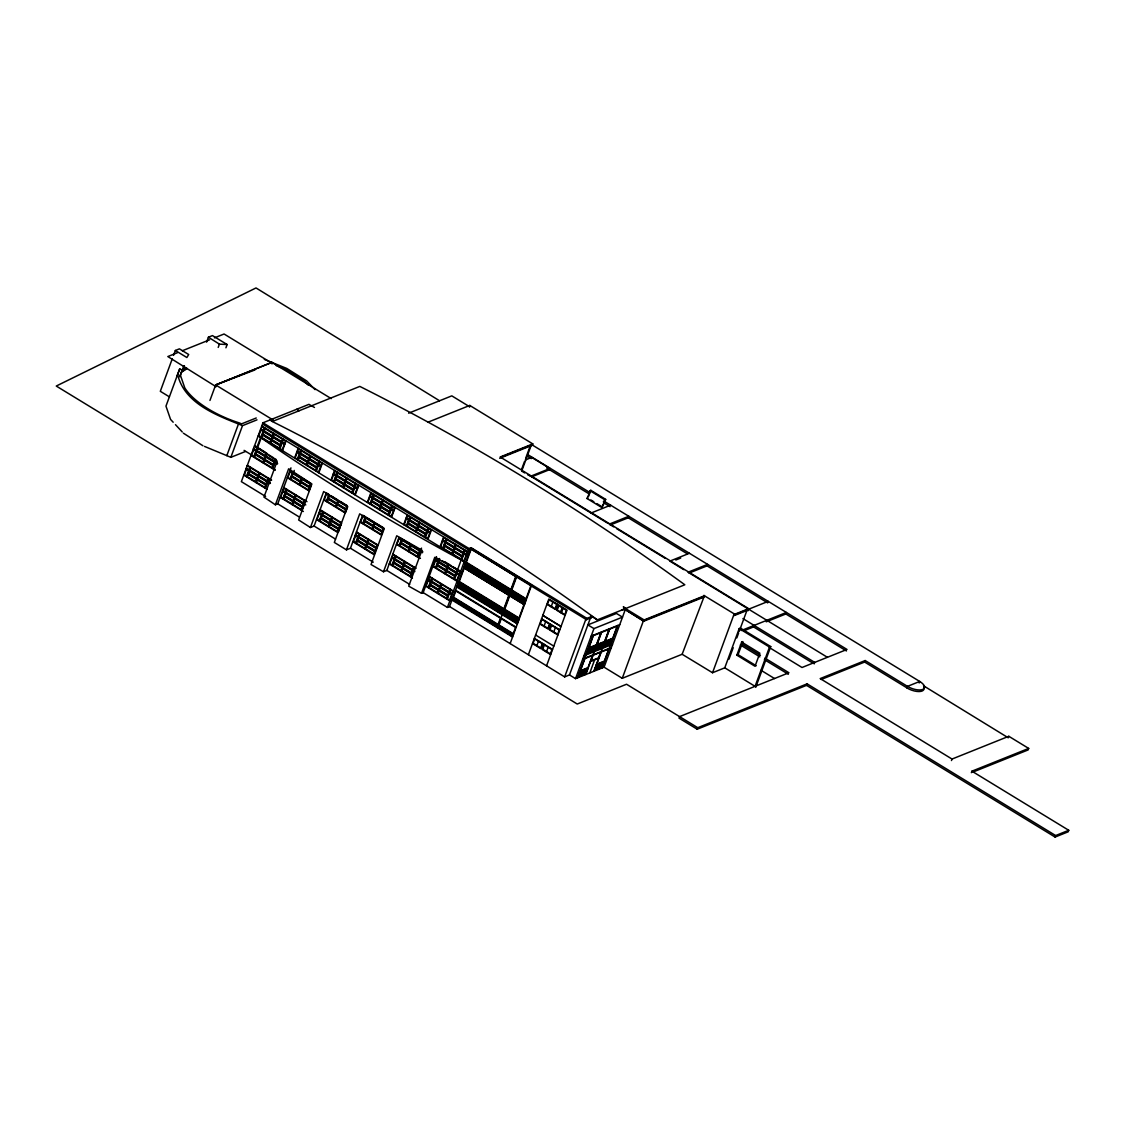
<?xml version="1.0" encoding="UTF-8"?>
<svg xmlns="http://www.w3.org/2000/svg" width="1125" height="1125" viewBox="0 0 1125 1125"><rect width="100%" height="100%" fill="white"/><g stroke="black" fill="none" stroke-linecap="round" stroke-linejoin="round"><path stroke-width="1.5" d="M177.483 352.688L167.836 356.555L216.113 386.733L215.198 386.184L215.663 384.947L271.884 362.391L215.663 384.947L209.953 400.444M603.647 501.975C603.183 502.383 605.292 502.284 603.492 501.525M603.633 501.272L603.661 502.58L604.041 501.272M604.097 501.553L603.788 502.27M536.723 646.116L538.552 640.927M543.952 626.484L545.766 621.295M551.166 606.853L552.994 601.664M546.427 652.036L548.241 646.847M553.641 632.405L555.469 627.216M172.322 358.65L160.312 391.303L169.411 396.858M173.531 355.387L175.331 350.48L179.409 348.848L188.691 354.516L186.862 357.525L175.331 350.48M179.761 376.819L182.138 370.308L179.719 368.831L165.966 406.125L170.564 419.414L173.18 422.227M180.028 376.059L183.853 365.695M184.472 365.963L182.672 370.87L186.82 368.241M206.592 342.127L208.392 337.219L212.47 335.587L227.123 344.531L225.914 347.794M218.208 347.414L219.417 344.137L227.123 344.531M245.362 451.519L230.85 457.341L226.814 455.639L238.472 423.984C214.439 414.464 184.092 402.398 177.623 374.456M230.85 457.341L242.494 425.672L257.006 419.85M314.48 407.461L308.953 404.353L262.969 422.789L241.369 481.655L265.613 496.448M244.364 474.919L246.431 469.28M257.02 447.145L260.803 436.88M246.797 476.958L250.411 467.142M254.025 457.341L264.853 427.894M255.895 482.512L259.509 472.697M263.109 462.881L266.723 453.066M270.338 443.264L273.952 433.448M275.217 458.817L274.359 461.18L266.119 456.145L266.977 453.783L273.853 457.973M264.98 488.053L268.594 478.252M272.208 468.436L274.613 461.897M279.422 448.805L283.036 438.989M265.57 487.856L267.652 482.231L269.831 483.567M276.075 459.337L275.203 461.686L277.383 463.022M282.459 450.661L286.073 440.845M265.43 452.278L254.602 445.669L277.186 461.138L263.953 497.109L275.386 504.787L288.633 468.802L311.878 484.003L298.645 519.975L310.43 527.513L314.086 526.05L326.123 493.341L347.344 506.278L344.939 512.817L323.719 499.88M275.386 504.787L277.734 503.845L290.967 467.873M294.581 458.058L298.181 448.242M283.163 499.162L286.777 489.347M290.391 479.531L292.795 472.992M297.605 459.9L301.219 450.084M294.258 470.433L293.386 472.795L301.627 477.816M292.261 504.703L295.861 494.888M299.475 485.086L301.88 478.533M306.703 465.455L310.303 455.639M301.345 510.258L304.959 500.442M315.788 470.995L319.402 461.194M301.936 510.061L304.017 504.436M304.341 503.508L305.212 501.159M309.164 490.43L311.231 484.805M318.825 472.852L322.425 463.036M310.43 527.513L323.663 491.541L347.583 506.461L334.336 542.447L346.458 549.844L350.452 548.241L362.489 515.531L383.709 528.483L381.305 535.022L360.084 522.07M330.947 480.248L334.547 470.433M319.528 521.353L323.142 511.537M326.756 501.722L329.161 495.183M333.97 482.105L337.584 472.289M328.627 526.908L332.227 517.092M335.841 507.277L338.245 500.737M343.069 487.645L346.669 477.83M352.153 493.2L355.767 483.384M338.302 532.252L340.369 526.627M340.706 525.712L341.578 523.35M345.53 512.62L347.597 506.995M355.191 495.042L358.791 485.227M346.458 549.844L359.691 513.858L384.272 528.525L371.025 564.511L383.498 571.767L386.817 570.431L398.855 537.722L422.086 551.911M367.312 502.439L370.912 492.637M355.894 543.544L359.508 533.728M363.122 523.927L365.527 517.373M370.336 504.295L373.95 494.48M364.992 549.098L368.592 539.283M372.206 529.467L374.611 522.928M379.434 509.836L383.034 500.034M388.519 515.391L392.133 505.575M391.556 517.247L395.156 507.431M383.498 571.767L396.731 535.781L421.959 550.181L408.727 586.167L421.537 593.297L423.183 592.636L436.43 556.65M403.664 524.644L407.278 514.828M392.259 565.748L395.873 555.933M399.473 546.117L401.892 539.578M406.702 526.486L410.316 516.67M401.344 571.289L404.958 561.473M408.572 551.658L410.977 545.119M415.786 532.041L419.4 522.225M469.294 406.744L469.772 405.436L532.8 443.911L532.322 445.219L499.697 458.311M410.442 576.844L414.056 567.028M417.656 557.212L420.075 550.673M424.884 537.581L428.498 527.78M411.033 576.647L413.1 571.022M413.438 570.094L414.309 567.745M421.523 548.114L420.666 550.477L422.845 551.798M427.908 539.438L431.522 529.622M421.537 593.297L434.77 557.311L460.673 571.444L452.784 566.634M440.03 546.834L443.644 537.019M436.683 557.367L435.811 559.716L437.991 561.052L438.862 558.703M428.625 587.939L432.239 578.123M435.839 568.308L439.453 558.492M443.067 548.691L446.681 538.875M439.706 559.209L438.848 561.572L447.089 566.606L447.947 564.244L442.462 560.897M437.709 593.48L441.323 583.678M444.937 573.862L448.552 564.047M452.152 554.231L455.766 544.416M448.805 564.764L447.933 567.112L456.173 572.147L457.045 569.798L450.169 565.608M446.808 599.034L450.422 589.219M454.022 579.403L464.864 549.97M262.547 424.083L468.605 549.858L470.728 549L586.434 619.678L591.258 617.752L591.75 616.444L586.927 618.37L471.164 547.72L469.041 548.564L447.427 607.43L423.183 592.636M447.427 607.43L449.55 606.572L471.164 547.72M471.291 548.789L466.327 562.275L510.933 589.5L515.897 576.014L471.291 548.789L516.136 576.773M521.494 469.673L524.475 461.559M525.67 458.311L529.861 446.934M521.817 470.798L531.309 445.008L500.695 457.298M531.534 476.887L549.478 469.688L549.9 468.52L531.731 457.425L531.295 458.592L526.922 455.934M527.527 474.666L530.452 476.044M497.419 627.778L516.487 575.817M510.159 643.57L531.633 585.07L471.023 548.072M586.983 498.488L590.766 490.275L605.672 499.373L601.889 507.586L586.983 498.488L587.883 498.122M588.459 496.561L590.766 490.275M542.897 643.472L540.97 648.703L532.491 643.528M544.106 644.203L542.18 649.448L550.659 654.623M551.334 624.586L549.408 629.817L557.888 634.992M560.869 612.773L562.795 607.542M601.889 507.586L605.672 499.373M528.398 654.652L548.845 599.034L567.028 610.13L546.581 665.747M449.55 606.572L564.652 676.884L585.83 619.312M586.434 619.678L586.927 618.37M564.652 676.884L569.475 674.944L590.653 617.372L591.258 617.752M610.312 524.981L628.256 517.781L628.819 516.277L609.244 524.138L613.673 526.837M569.475 674.944L575.536 678.642L593.944 628.594L622.505 617.147L616.444 613.448L587.883 624.895L593.944 628.594M577.575 677.827L593.227 635.302M585.731 674.55L601.383 632.039M589.809 672.919L594.619 659.841M593.888 671.288L609.539 628.763M602.044 668.011L617.695 625.486M604.083 667.195L625.275 609.623L643.444 620.719L622.266 678.291L604.083 667.195L575.536 678.642M625.472 610.158L625.95 608.85L644.133 619.945L704.405 595.772L703.8 595.392L734.794 614.236L748.659 608.667L500.175 457.003L532.8 443.911M625.275 609.623L643.655 621.253L644.133 619.945M689.105 573.075L707.048 565.875L707.611 564.37L688.036 572.217L827.423 657.309M622.266 678.291L682.144 654.272L704.405 595.772M682.144 654.272L712.533 672.736L734.189 613.856M745.678 610.369L733.627 615.206L734.794 614.236M764.93 658.111L788.92 672.75L679.57 716.611L679.022 718.116L697.205 729.211L697.753 727.706L807.103 683.845L1055.644 835.552L1068.75 830.292L971.916 771.188L971.367 772.692M712.533 672.736L724.767 667.828L739.209 628.58L740.433 628.087L770.738 646.58L755.733 687.347M729 659.166L733.205 647.719M736.819 637.903L738.619 632.995M739.223 631.364L747.169 609.764L747.773 610.144M748.083 610.72L748.659 608.667M736.847 655.172L741.656 642.094L742.88 641.602L738.07 654.68L736.847 655.172L755.016 666.267L759.839 653.189L741.656 642.094M744.033 630.731L753.567 626.906L754.116 625.402M770.738 646.58L769.514 647.072L755.072 686.334L724.767 667.828M766.266 621.816L785.841 613.969L786.389 612.464L741.403 630.506M814.163 663.905L814.725 662.4L742.922 618.581M697.205 729.211L806.541 685.35L807.103 683.845M821.25 679.458L864.633 662.048L865.181 660.544L907.495 686.362A11.531 4.88 20.2 0 0 922.697 689.456A11.531 4.88 20.2 0 0 919.73 681.455L531.183 444.319M919.167 682.959L919.73 681.455L907.495 686.362L906.905 687.938A11.531 4.88 20.2 0 0 919.083 691.552A11.531 4.88 20.2 0 0 923.78 687.67M951.469 760.556L952.031 759.052L1008.802 736.284L1028.686 748.42L1028.138 749.925L972.984 772.045M1008.802 736.284L1008.253 737.789L923.498 685.758M806.541 685.35L1055.095 837.056L1055.644 835.552M1068.75 830.292L1068.202 831.797L1055.095 837.056M177.061 376.017L179.719 368.831M181.477 372.164L186.82 368.803M182.306 350.761L209.616 339.806M214.425 337.866L224.072 333.998L272.559 363.6L271.434 363.628M256.247 417.98L241.566 423.872L239.414 422.958A64.533 27.267 20.2 0 1 184.795 387.9L180.366 375.089M269.916 420.005L272.348 421.495L359.817 386.409A2432.995 1996.819 68.1 0 1 681.905 582.652L684.83 584.775L597.361 619.861L591.145 616.064M408.628 413.184L451.8 395.859L469.772 406.828M428.105 422.156L469.772 405.436M525.192 460.041L531.731 457.425M530.325 476.367L549.9 468.52M591.061 513.028L610.636 505.181M557.227 604.252L555.413 609.455L546.933 604.266M558.45 604.997L556.622 610.186L565.116 615.361M689.428 553.275L669.853 561.122L683.831 569.658M675.816 560.011L680.709 558.042M541.519 618.708L559.702 629.803M550.013 623.883L548.184 629.072L539.705 623.897M535.612 635.02L553.795 646.116M534.305 638.325L552.487 649.434M625.345 608.484L623.292 606.853L625.669 608.344L621.844 610.045L625.95 608.85M591.188 636.117L619.734 624.67M645.075 620.072L703.322 596.7M643.655 621.253L703.927 597.08M588.403 648.394L612.872 638.578M587.925 649.702L612.394 639.886M587.447 651.009L611.916 641.194M586.969 652.317L611.438 642.502M586.477 653.625L610.959 643.809M583.959 655.748L612.506 644.302M582.764 659.025L611.311 647.564M590.541 661.472L598.697 658.195M579.98 671.288L588.136 668.011M596.292 664.748L604.448 661.472M579.502 672.595L587.658 669.319M595.814 666.056L603.97 662.78M579.023 673.903L587.18 670.627M595.336 667.364L603.492 664.087M578.531 675.211L586.702 671.934M594.858 668.672L603.014 665.395M578.053 676.519L586.209 673.242M594.366 669.98L602.522 666.703M748.631 609.216L768.22 601.355L767.658 602.859L707.048 565.875M734.316 615.544L748.181 609.975M865.181 660.544L820.195 678.586L952.031 759.052M971.916 771.188L1028.686 748.42M255.023 369.9L215.663 384.947L273.305 420.131M264.319 359.381L286.777 368.438L306.633 380.897L315.07 389.63M276.188 365.569L285.455 369.295L304.566 381.291L308.18 385.031M204.511 446.414L226.814 455.639M238.472 423.984L242.494 425.672M589.866 490.641L604.786 499.739M527.737 454.584L589.908 492.525M604.716 501.567L846.998 649.448L802.013 667.491L769.5 647.648M546.68 467.986L589.388 494.058M604.167 503.072L610.087 506.686M628.256 517.781L687.389 553.88M785.841 613.969L846.45 650.953M864.633 662.048L906.933 687.867M590.864 499.95L593.845 501.764M596.827 503.592L601.298 506.32M531.928 476.944L607.837 523.28M616.627 528.638L665.409 558.422M521.944 471.248L524.742 472.95M753.567 626.906L812.686 663.005M739.209 628.58L769.514 647.072M742.43 644.372L760.43 655.355M740.377 644.962L759.867 656.859M764.367 659.616L788.358 674.255M271.884 362.391L331.256 398.63M738.07 654.68L756.239 665.775M761.02 670.289L774.52 678.53M219.417 344.137L208.392 337.219M296.761 409.247L299.194 410.723M262.969 422.789L469.041 548.564M261.83 426.052L467.888 551.812M261.661 426.502L264.262 428.091L263.391 430.453L260.789 428.864M260.62 429.314L284.864 444.108M296.986 451.519L321.23 466.313M333.352 473.709L357.595 488.503M369.717 495.9L393.961 510.694M406.083 518.091L430.327 532.898M442.448 540.295L466.692 555.089M262.448 434.433L280.631 445.528M298.814 456.638L316.997 467.733M335.18 478.828L353.363 489.923M371.545 501.019L389.728 512.114M407.911 523.223L426.094 534.319M444.263 545.414L462.445 556.509M465.736 562.472L526.345 599.456M465.258 563.78L525.853 600.764M464.766 565.087L525.375 602.072M464.288 566.395L524.897 603.38M463.992 567.323L524.602 604.322M463.809 567.703L524.419 604.688M444.656 561.67L451.575 565.903M254.433 446.133L257.034 447.722L256.177 450.07L253.561 448.481M290.363 470.939L292.542 472.275M302.484 478.336L310.725 483.37M326.714 493.13L328.908 494.466M331.13 495.83L337.992 500.02M340.214 501.37L347.091 505.561M363.08 515.334L365.273 516.656M366.117 517.177L374.358 522.211M375.202 522.731L383.442 527.766M399.445 537.525L401.625 538.861M402.483 539.381L410.723 544.402M411.567 544.922L419.808 549.956M253.392 448.945L277.636 463.739M289.758 471.136L310.978 484.088L308.573 490.627L287.353 477.675M435.22 559.913L459.464 574.72M277.045 463.936L274.866 462.614L272.798 468.239L274.978 469.561M422.508 552.727L420.328 551.391L418.261 557.016L420.441 558.352M255.22 454.064L273.403 465.159M291.586 476.255L309.769 487.35M327.952 498.459L346.134 509.555M364.317 520.65L382.5 531.745M400.683 542.841L418.866 553.936M437.048 565.045L455.231 576.141M244.083 450.366L251.48 454.866M458.691 581.709L519.3 618.708M697.753 727.706L626.541 684.239L577.238 704.025L56.25 386.044L256.008 287.944L439.566 400.767M250.987 455.484L275.231 470.278M396.45 544.261L419.681 558.45M432.816 566.466L457.059 581.259M458.212 583.031L518.822 620.016M457.734 584.339L518.344 621.323M457.256 585.647L517.866 622.631M456.764 586.955L517.373 623.939M455.569 590.217L516.178 627.216M247.387 465.3L271.631 480.094M283.739 487.491L306.984 501.68M320.105 509.695L341.325 522.633L337.711 532.448L316.505 519.497M356.47 531.886L377.691 544.837L374.077 554.639L352.87 541.702M392.836 554.077L416.067 568.266M429.202 576.281L453.445 591.075M247.219 465.75L249.82 467.353L248.948 469.702L246.347 468.113M271.027 480.291L268.847 478.969L267.989 481.317L270.169 482.653M246.178 468.577L270.422 483.37M282.544 490.767L305.775 504.942M318.909 512.958L340.116 525.909M355.275 535.163L376.481 548.1M391.641 557.353L414.872 571.528M428.006 579.544L452.236 594.337M246.009 469.027L248.625 470.616L246.544 476.255L243.942 474.652M452.925 597.417L513.52 634.416M248.006 473.695L266.189 484.791M284.372 495.886L302.555 506.981M320.738 518.077L338.92 529.172M357.103 540.281L375.286 551.377M393.469 562.472L411.638 573.567M429.82 584.663L448.003 595.758M452.433 598.725L513.042 635.723M451.955 600.033L512.564 637.031M243.773 475.116L267.005 489.291M280.139 497.306L303.37 511.481M389.222 563.892L412.467 578.067M425.587 586.083L449.831 600.891M277.734 503.845L299.123 516.909M314.086 526.05L335.489 539.1M350.452 548.241L373.275 562.163M386.817 570.431L409.641 584.367M183.389 433.181L202.922 445.753M597.361 619.861L594.45 617.723A2432.995 1996.819 68.1 0 0 272.334 421.509M175.458 424.659L182.25 431.958M184.655 368.002L185.498 368.353L184.655 368.002M253.659 449.648L251.578 455.287L253.772 456.623L255.839 450.984L253.659 449.648M260.873 430.031L258.806 435.656L260.986 436.992L263.067 431.367L260.873 430.031M248.259 474.413L247.387 476.761L255.642 481.795L256.5 479.433L248.259 474.413M249.469 471.136L248.597 473.498L256.837 478.519L257.709 476.17L249.469 471.136M250.664 467.859L249.806 470.222L258.047 475.256L258.905 472.894L250.664 467.859M255.488 454.781L254.616 457.13L262.856 462.164L263.728 459.816L255.488 454.781M256.683 451.505L255.825 453.867L264.066 458.902L264.923 456.539L256.683 451.505M257.892 448.242L257.02 450.591L265.261 455.625L266.133 453.277L257.892 448.242M262.702 435.15L261.83 437.512L270.084 442.547L270.942 440.184L262.702 435.15M263.911 431.887L263.039 434.236L271.28 439.27L272.152 436.908L263.911 431.887M265.106 428.611L264.248 430.973L272.489 435.994L273.347 433.645L265.106 428.611M257.358 479.953L256.486 482.316L264.727 487.336L265.598 484.988L257.358 479.953M258.553 476.691L257.695 479.039L265.936 484.073L266.794 481.711L258.553 476.691M259.762 473.414L258.891 475.762L267.131 480.797L268.003 478.448L259.762 473.414M264.572 460.336L263.7 462.684L271.955 467.719L272.812 465.356L264.572 460.336M265.781 457.059L264.909 459.408L273.15 464.442L274.022 462.094L265.781 457.059M271.8 440.705L270.928 443.053L279.169 448.087L280.041 445.739L271.8 440.705M272.995 437.428L272.137 439.791L280.378 444.825L281.236 442.462L272.995 437.428M274.205 434.166L273.333 436.514L281.573 441.548L282.445 439.186L274.205 434.166M282.094 442.983L280.012 448.608L282.206 449.944L284.273 444.319L282.094 442.983M283.289 439.706L282.431 442.069L284.611 443.391L285.469 441.042L283.289 439.706M282.797 491.47L280.73 497.109L282.909 498.445L284.991 492.806L282.797 491.47M290.011 471.853L287.944 477.478L290.137 478.814L292.205 473.189L290.011 471.853M297.239 452.222L295.172 457.861L297.352 459.197L299.433 453.558L297.239 452.222M284.006 488.208L283.134 490.57L285.314 491.892L286.186 489.544L284.006 488.208M298.448 448.959L297.577 451.308L299.756 452.644L300.628 450.295L298.448 448.959M284.625 496.603L283.753 498.952L292.008 503.986L292.866 501.638L284.625 496.603M285.834 493.327L284.962 495.689L293.203 500.723L294.075 498.361L285.834 493.327M287.03 490.064L286.172 492.413L294.413 497.447L295.27 495.098L287.03 490.064M291.839 476.972L290.981 479.334L299.222 484.369L300.094 482.006L291.839 476.972M293.048 473.709L292.177 476.058L300.431 481.092L301.289 478.73L293.048 473.709M299.067 457.355L298.195 459.703L306.45 464.738L307.308 462.375L299.067 457.355M300.277 454.078L299.405 456.441L307.645 461.461L308.517 459.113L300.277 454.078M301.472 450.802L300.614 453.164L308.855 458.198L309.713 455.836L301.472 450.802M293.709 502.158L292.852 504.506L301.092 509.541L301.964 507.178L293.709 502.158M294.919 498.881L294.047 501.23L302.302 506.264L303.159 503.916L294.919 498.881M296.128 495.605L295.256 497.967L303.497 503.002L304.369 500.639L296.128 495.605M300.938 482.527L300.066 484.875L308.306 489.909L309.178 487.561L300.938 482.527M302.147 479.25L301.275 481.613L309.516 486.647L310.387 484.284L302.147 479.25M308.152 462.895L307.294 465.258L315.534 470.278L316.406 467.93L308.152 462.895M309.361 459.633L308.489 461.981L316.744 467.016L317.602 464.653L309.361 459.633M310.57 456.356L309.698 458.705L317.939 463.739L318.811 461.391L310.57 456.356M318.459 465.173L316.378 470.798L318.558 472.134L320.639 466.509L318.459 465.173M319.655 461.911L318.797 464.259L320.977 465.595L321.834 463.233L319.655 461.911M319.163 513.675L317.081 519.3L319.275 520.636L321.356 515.011L319.163 513.675M320.372 510.412L319.5 512.761L321.68 514.097L322.552 511.734L320.372 510.412M326.377 494.044L324.309 499.683L326.503 501.019L328.57 495.38L326.377 494.044M333.605 474.413L331.523 480.052L333.717 481.387L335.798 475.748L333.605 474.413M334.814 471.15L333.942 473.513L336.122 474.834L336.994 472.486L334.814 471.15M320.991 518.794L320.119 521.156L328.359 526.191L329.231 523.828L320.991 518.794M322.186 515.531L321.328 517.88L329.569 522.914L330.441 520.552L322.186 515.531M323.395 512.255L322.523 514.617L330.778 519.637L331.636 517.289L323.395 512.255M328.205 499.177L327.347 501.525L335.587 506.559L336.459 504.197L328.205 499.177M329.414 495.9L328.542 498.262L336.797 503.283L337.655 500.934L329.414 495.9M335.433 479.545L334.561 481.894L342.802 486.928L343.673 484.58L335.433 479.545M336.628 476.269L335.77 478.631L344.011 483.666L344.883 481.303L336.628 476.269M337.838 473.006L336.966 475.355L345.22 480.389L346.078 478.027L337.838 473.006M330.075 524.348L329.217 526.697L337.458 531.731L338.33 529.383L330.075 524.348M331.284 521.072L330.413 523.434L338.653 528.469L339.525 526.106L331.284 521.072M332.494 517.809L331.622 520.158L339.863 525.192L340.734 522.83L332.494 517.809M337.303 504.717L336.431 507.08L344.672 512.1L345.544 509.752L337.303 504.717M338.498 501.455L337.641 503.803L345.881 508.837L346.753 506.475L338.498 501.455M344.517 485.1L343.659 487.448L351.9 492.483L352.772 490.12L344.517 485.1M345.727 481.823L344.855 484.172L353.095 489.206L353.967 486.858L345.727 481.823M346.936 478.547L346.064 480.909L354.305 485.944L355.177 483.581L346.936 478.547M354.811 487.378L352.744 493.003L354.923 494.325L357.005 488.7L354.811 487.378M356.02 484.102L355.148 486.45L357.342 487.786L358.2 485.438L356.02 484.102M355.528 535.866L353.447 541.505L355.641 542.841L357.708 537.202L355.528 535.866M356.723 532.603L355.866 534.952L358.045 536.288L358.917 533.939L356.723 532.603M362.742 516.234L360.675 521.873L362.869 523.209L364.936 517.57L362.742 516.234M369.97 496.617L367.889 502.242L370.083 503.578L372.15 497.953L369.97 496.617M371.18 493.355L370.308 495.703L372.488 497.039L373.359 494.677L371.18 493.355M357.356 540.998L356.484 543.347L364.725 548.381L365.597 546.019L357.356 540.998M358.552 537.722L357.694 540.07L365.934 545.105L366.806 542.756L358.552 537.722M359.761 534.445L358.889 536.808L367.144 541.842L368.002 539.48L359.761 534.445M364.57 521.367L363.712 523.716L371.953 528.75L372.811 526.402L364.57 521.367M365.78 518.091L364.908 520.453L373.148 525.487L374.02 523.125L365.78 518.091M371.798 501.736L370.927 504.098L379.167 509.133L380.039 506.77L371.798 501.736M372.994 498.473L372.136 500.822L380.377 505.856L381.248 503.494L372.994 498.473M374.203 495.197L373.331 497.559L381.586 502.58L382.444 500.231L374.203 495.197M366.441 546.539L365.583 548.902L373.823 553.922L374.681 551.573L366.441 546.539M367.65 543.277L366.778 545.625L375.019 550.659L375.891 548.297L367.65 543.277M368.845 540L367.988 542.348L376.228 547.383L377.1 545.034L368.845 540M373.669 526.922L372.797 529.27L381.037 534.305L381.909 531.942L373.669 526.922M374.864 523.645L374.006 525.994L382.247 531.028L383.119 528.68L374.864 523.645M380.883 507.291L380.025 509.639L388.266 514.673L389.123 512.325L380.883 507.291M382.092 504.014L381.22 506.377L389.461 511.397L390.333 509.048L382.092 504.014M383.288 500.752L382.43 503.1L390.67 508.134L391.542 505.772L383.288 500.752M391.177 509.569L389.109 515.194L391.289 516.53L393.37 510.905L391.177 509.569M392.386 506.292L391.514 508.655L393.694 509.977L394.566 507.628L392.386 506.292M391.894 558.056L389.812 563.695L392.006 565.031L394.073 559.392L391.894 558.056M393.089 554.794L392.231 557.156L394.411 558.478L395.283 556.13L393.089 554.794M399.108 538.439L397.041 544.064L399.22 545.4L401.302 539.775L399.108 538.439M406.336 518.808L404.255 524.447L406.448 525.783L408.516 520.144L406.336 518.808M407.531 515.545L406.673 517.894L408.853 519.23L409.725 516.881L407.531 515.545M393.722 563.189L392.85 565.538L401.091 570.572L401.962 568.223L393.722 563.189M394.917 559.913L394.059 562.275L402.3 567.309L403.158 564.947L394.917 559.913M396.127 556.65L395.255 558.998L403.495 564.033L404.367 561.67L396.127 556.65M400.936 543.558L400.078 545.92L408.319 550.955L409.177 548.592L400.936 543.558M402.145 540.295L401.273 542.644L409.514 547.678L410.386 545.316L402.145 540.295M408.164 523.941L407.292 526.289L415.533 531.323L416.405 528.961L408.164 523.941M409.359 520.664L408.502 523.013L416.742 528.047L417.6 525.698L409.359 520.664M410.569 517.388L409.697 519.75L417.938 524.784L418.809 522.422L410.569 517.388M402.806 568.744L401.948 571.092L410.189 576.127L411.047 573.764L402.806 568.744M404.016 565.467L403.144 567.816L411.384 572.85L412.256 570.502L404.016 565.467M405.211 562.191L404.353 564.553L412.594 569.587L413.466 567.225L405.211 562.191M410.034 549.113L409.162 551.461L417.403 556.495L418.275 554.147L410.034 549.113M411.23 545.836L410.372 548.198L418.613 553.219L419.47 550.87L411.23 545.836M417.248 529.481L416.391 531.844L424.631 536.864L425.489 534.516L417.248 529.481M418.458 526.219L417.586 528.567L425.827 533.602L426.698 531.239L418.458 526.219M419.653 522.942L418.795 525.291L427.036 530.325L427.908 527.977L419.653 522.942M427.542 531.759L425.475 537.384L427.655 538.72L429.722 533.095L427.542 531.759M428.752 528.497L427.88 530.845L430.059 532.181L430.931 529.819L428.752 528.497M428.259 580.261L426.178 585.886L428.372 587.222L430.439 581.597L428.259 580.261M429.455 576.998L428.597 579.347L430.777 580.683L431.634 578.32L429.455 576.998M435.473 560.63L433.406 566.269L435.586 567.605L437.667 561.966L435.473 560.63M442.702 540.998L440.62 546.638L442.814 547.973L444.881 542.334L442.702 540.998M443.897 537.736L443.039 540.098L445.219 541.42L446.077 539.072L443.897 537.736M430.087 585.38L429.216 587.742L437.456 592.777L438.328 590.414L430.087 585.38M431.283 582.117L430.425 584.466L438.666 589.5L439.523 587.137L431.283 582.117M432.492 578.841L431.62 581.203L439.861 586.223L440.733 583.875L432.492 578.841M437.302 565.763L436.444 568.111L444.684 573.145L445.542 570.783L437.302 565.763M438.511 562.486L437.639 564.834L445.88 569.869L446.752 567.52L438.511 562.486M444.53 546.131L443.658 548.48L451.898 553.514L452.77 551.166L444.53 546.131M445.725 542.855L444.867 545.217L453.108 550.252L453.966 547.889L445.725 542.855M446.934 539.592L446.062 541.941L454.303 546.975L455.175 544.612L446.934 539.592M439.172 590.934L438.314 593.283L446.555 598.317L447.413 595.969L439.172 590.934M440.381 587.658L439.509 590.02L447.75 595.041L448.622 592.692L440.381 587.658M441.577 584.395L440.719 586.744L448.959 591.778L449.817 589.416L441.577 584.395M446.4 571.303L445.528 573.666L453.769 578.686L454.641 576.337L446.4 571.303M447.595 568.041L446.738 570.389L454.978 575.423L455.836 573.061L447.595 568.041M453.614 551.686L452.756 554.034L460.997 559.069L461.855 556.706L453.614 551.686M454.823 548.409L453.952 550.758L462.192 555.792L463.064 553.444L454.823 548.409M456.019 545.133L455.161 547.495L463.402 552.53L464.259 550.167L456.019 545.133M449.466 593.212L447.398 598.837L449.578 600.173L451.645 594.548L449.466 593.212M450.675 589.936L449.803 592.298L451.983 593.62L452.855 591.272L450.675 589.936M456.694 573.581L454.612 579.206L456.806 580.542L458.873 574.917L456.694 573.581M457.889 570.319L457.031 572.667L459.211 574.003L460.069 571.641L457.889 570.319M463.908 553.95L461.841 559.589L464.02 560.911L466.087 555.286L463.908 553.95M465.117 550.688L464.245 553.036L466.425 554.372L467.297 552.023L465.117 550.688M452.7 599.442L497.152 627.061L452.7 599.442M453.178 598.134L497.644 625.753L453.178 598.134M455.822 590.934L453.516 597.22L498.122 624.445L500.428 618.159L455.822 590.934M457.509 586.364L501.975 613.983L457.509 586.364M457.988 585.056L502.453 612.675L457.988 585.056M458.466 583.748L502.931 611.353L458.466 583.748M458.958 582.427L503.409 610.045L458.958 582.427M464.245 568.041L459.295 581.512L503.902 608.737L508.852 595.266L464.245 568.041M464.541 567.112L509.006 594.731L464.541 567.112M465.033 565.805L509.484 593.423L465.033 565.805M465.511 564.497L509.977 592.116L465.511 564.497M465.989 563.189L510.455 590.808L465.989 563.189M498.15 627.188L512.311 636.314L498.15 627.188M498.628 625.88L512.789 635.006L498.628 625.88M501.272 618.68L498.966 624.966L513.267 633.698L515.587 627.413L501.272 618.68M502.959 614.095L517.12 623.222L502.959 614.095M503.452 612.788L517.598 621.914L503.452 612.788M503.93 611.48L518.091 620.606L503.93 611.48M504.408 610.172L518.569 619.298L504.408 610.172M509.709 595.786L504.745 609.258L519.047 617.991L524.011 604.519L509.709 595.786M510.005 594.858L524.166 603.97L510.005 594.858M510.483 593.55L524.644 602.663L510.483 593.55M510.961 592.242L525.122 601.355L510.961 592.242M511.439 590.934L525.6 600.047L511.439 590.934M516.741 576.534L511.777 590.006L526.078 598.739L531.042 585.267L516.741 576.534M534.67 639L533.081 643.317L540.717 647.986L542.306 643.669L534.67 639M541.884 619.383L540.295 623.7L547.931 628.355L549.52 624.038L541.884 619.383M549.113 599.752L547.523 604.069L555.159 608.737L556.748 604.42L549.113 599.752M544.359 644.92L542.77 649.237L550.406 653.906L551.995 649.589L544.359 644.92M551.587 625.303L549.998 629.62L557.634 634.275L559.223 629.958L551.587 625.303M558.802 605.672L557.212 609.989L560.616 612.056L562.205 607.739L558.802 605.672M563.048 608.259L561.459 612.577L564.848 614.644L566.438 610.327L563.048 608.259M578.18 676.87L585.759 673.819L578.18 676.87M578.658 675.548L586.237 672.511L578.658 675.548M579.136 674.241L586.73 671.203L579.136 674.241M579.614 672.919L587.222 669.867L579.614 672.919M580.106 671.625L587.686 668.587L580.106 671.625M584.916 658.547L580.43 670.711L588.023 667.673L592.495 655.495L584.916 658.547M586.603 653.962L594.183 650.925L586.603 653.962M587.081 652.655L594.661 649.617L587.081 652.655M587.559 651.347L595.153 648.309L587.559 651.347M588.038 650.039L595.631 647.002L588.038 650.039M588.53 648.731L596.109 645.694L588.53 648.731M593.339 635.653L588.867 647.817L596.447 644.78L600.919 632.602L593.339 635.653M593.072 655.27L591.005 660.895L598.584 657.858L600.652 652.233L593.072 655.27M594.759 650.7L602.339 647.648L594.759 650.7M595.237 649.392L602.817 646.341L595.237 649.392M595.716 648.07L603.309 645.033L595.716 648.07M596.194 646.763L603.788 643.725L596.194 646.763M596.686 645.455L604.266 642.417L596.686 645.455M601.495 632.377L597.023 644.541L604.603 641.503L609.075 629.339L601.495 632.377M594.492 670.317L602.072 667.28L594.492 670.317M594.97 669.009L602.55 665.972L594.97 669.009M595.448 667.702L603.042 664.664L595.448 667.702M595.927 666.394L603.52 663.356L595.927 666.394M596.419 665.086L603.998 662.048L596.419 665.086M601.228 652.008L596.756 664.172L604.336 661.12L608.808 648.956L601.228 652.008M602.916 647.423L610.495 644.372L602.916 647.423M603.394 646.116L610.973 643.064L603.394 646.116M603.872 644.808L611.466 641.756L603.872 644.808M604.35 643.5L611.944 640.448L604.35 643.5M604.842 642.192L612.422 639.141L604.842 642.192M609.652 629.1L605.18 641.278L612.759 638.227L617.245 626.062L609.652 629.1M542.841 615.389L561.023 626.484L542.841 615.389M464.273 561.628L258.216 435.853A1126.477 476.072 20.2 0 0 464.273 561.628"/></g></svg>
